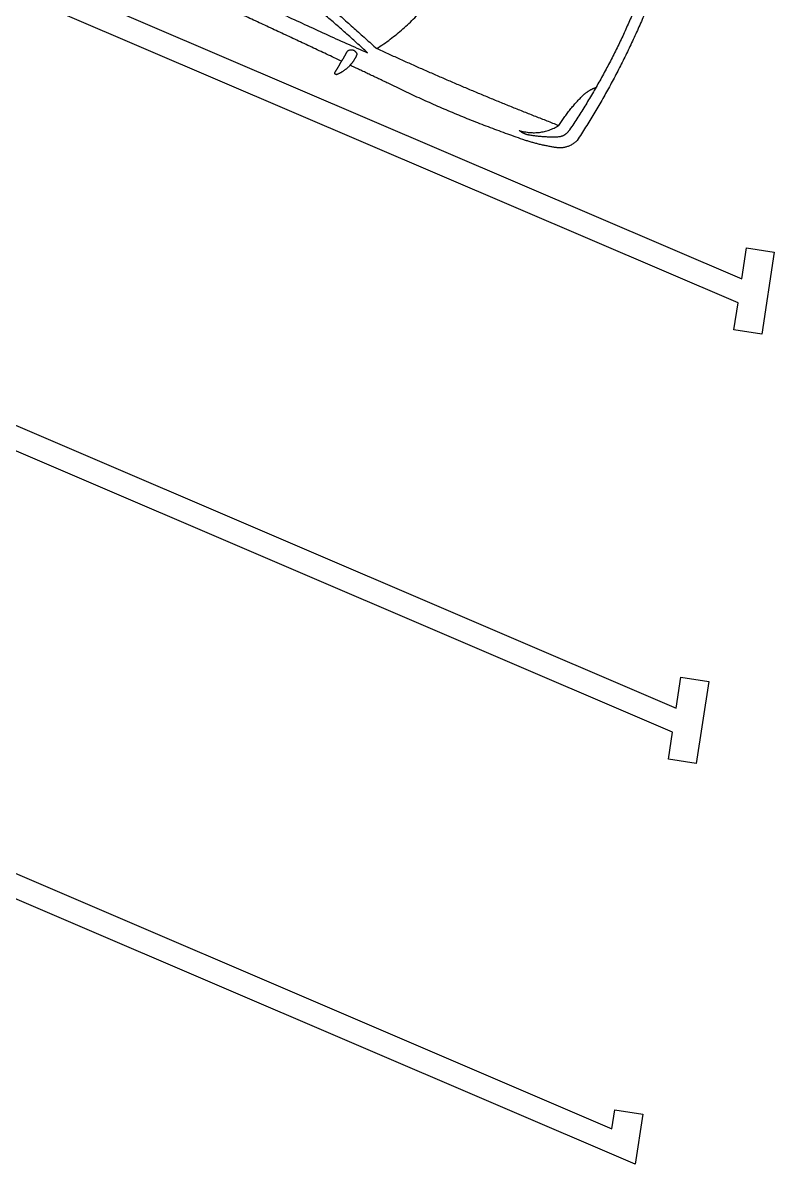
# Model space of a CAD drawing. Header units: metres. Extents: x -17 to 580, y -130 to 19.
# Drawn here: x 133 to 137.26, y -38.68 to -32.21 of the extents above; entities that cross this region are included whole.
import ezdxf

# ---------------------------------------------------------------- set-up
doc = ezdxf.new("R2010")
doc.units = ezdxf.units.M
doc.linetypes.add('Thin Grey Page Lines', pattern=[0])
doc.layers.add('Furniture', color=7, linetype='Continuous', true_color=0x7a8bf7)
doc.layers.add('Imported blocks', color=7, linetype='Continuous', true_color=0x7a8bf7)

# ---------------------------------------------------------------- blocks, each defined once
blk = doc.blocks.new('Single row parking B')
at = {"layer": 'Imported blocks', "linetype": 'Thin Grey Page Lines'}
for points in [[(0.6315, -2.4443), (-0.6324, 2.4441), (-0.4548, 2.4441), (-0.4548, 2.6028), (-0.9249, 2.6039), (-0.9249, 2.4441), (-0.7698, 2.4441), (0.4941, -2.4443)], [(-1.8298, -2.4443), (-3.0938, 2.4441), (-2.9162, 2.4441), (-2.9162, 2.6039), (-3.3862, 2.6039), (-3.3862, 2.4441), (-3.2311, 2.4441), (-1.9672, -2.4443)], [(-4.2411, -2.4443), (-5.505, 2.4441), (-5.3971, 2.4441), (-5.3971, 2.6039), (-5.6837, 2.6039), (-4.3785, -2.4443)]]:
    blk.add_lwpolyline(points, dxfattribs=at)
at = {"layer": 'Imported blocks'}
for points in [[(1.3693, 1.7813), (1.0147, 1.7417), (0.6707, 1.6467)], [(1.3494, 1.7092), (1.0131, 1.6765), (0.6873, 1.5865)], [(0.6707, 1.6467), (0.3267, 1.5517), (0.0021, 1.4035)], [(0.6873, 1.5865), (0.3616, 1.4965), (0.0562, 1.3519)], [(0.2631, 1.4001), (0.2961, 1.4263), (0.3153, 1.4637)], [(0.0021, 1.4035), (-0.0621, 1.3539), (-0.0549, 1.2734)], [(0.0702, 1.2875), (0.1735, 1.332), (0.2631, 1.4001)], [(0.006, 1.2962), (-0.01, 1.2146), (-0.0086, 1.1314)], [(0.0562, 1.3519), (0.0174, 1.3363), (0.006, 1.2962)], [(-0.0549, 1.2734), (-0.0544, 1.1848), (-0.0383, 1.0978)], [(0.009, 1.0708), (-0.0079, 1.1924), (0.0702, 1.2875)], [(0.0702, 1.2875), (0.1902, 0.7404), (0.3456, 0.2023)], [(-0.0086, 1.1314), (-0.008, 1.0987), (0.009, 1.0708)], [(-0.0383, 1.0978), (0.0361, 0.6904), (0.1611, 0.2956)], [(0.3456, 0.2023), (0.5984, 0.4845), (0.9639, 0.5855)], [(0.1611, 0.2956), (0.1956, 0.1813), (0.2297, 0.0669)], [(0.7214, -0.376), (0.5343, -0.0863), (0.3456, 0.2023)], [(0.3141, 0.1537), (0.5037, -0.1229), (0.662, -0.4185)], [(0.9404, -1.8347), (0.5885, -0.8527), (0.3141, 0.1537)], [(0.2297, 0.0669), (0.1914, 0.0409), (0.1665, 0.0018)], [(0.2297, 0.0669), (0.2612, 0.0882), (0.2981, 0.098)], [(0.2981, 0.098), (0.3301, 0.0739), (0.3067, 0.0394)], [(0.1665, 0.0018), (0.163, -0.0037), (0.1672, -0.0087)], [(0.1775, -0.0112), (0.2111, 0.0026), (0.2449, 0.0159)], [(0.3067, 0.0394), (0.2757, 0.0279), (0.2449, 0.0159)], [(0.2449, 0.0159), (0.4586, -0.7023), (0.6586, -1.4243)], [(0.1672, -0.0087), (0.1714, -0.0137), (0.1775, -0.0112)]]:
    blk.add_open_spline(points, degree=2, dxfattribs=at)

msp = doc.modelspace()

# ---------------------------------------------------------------- block references
at = {"layer": 'Furniture', "xscale": -1.000000000000001, "rotation": 261.3175584362709}
msp.add_blockref('Single row parking B', (134.7574591, -32.6716842), dxfattribs=at)

doc.saveas('drawing.dxf')
